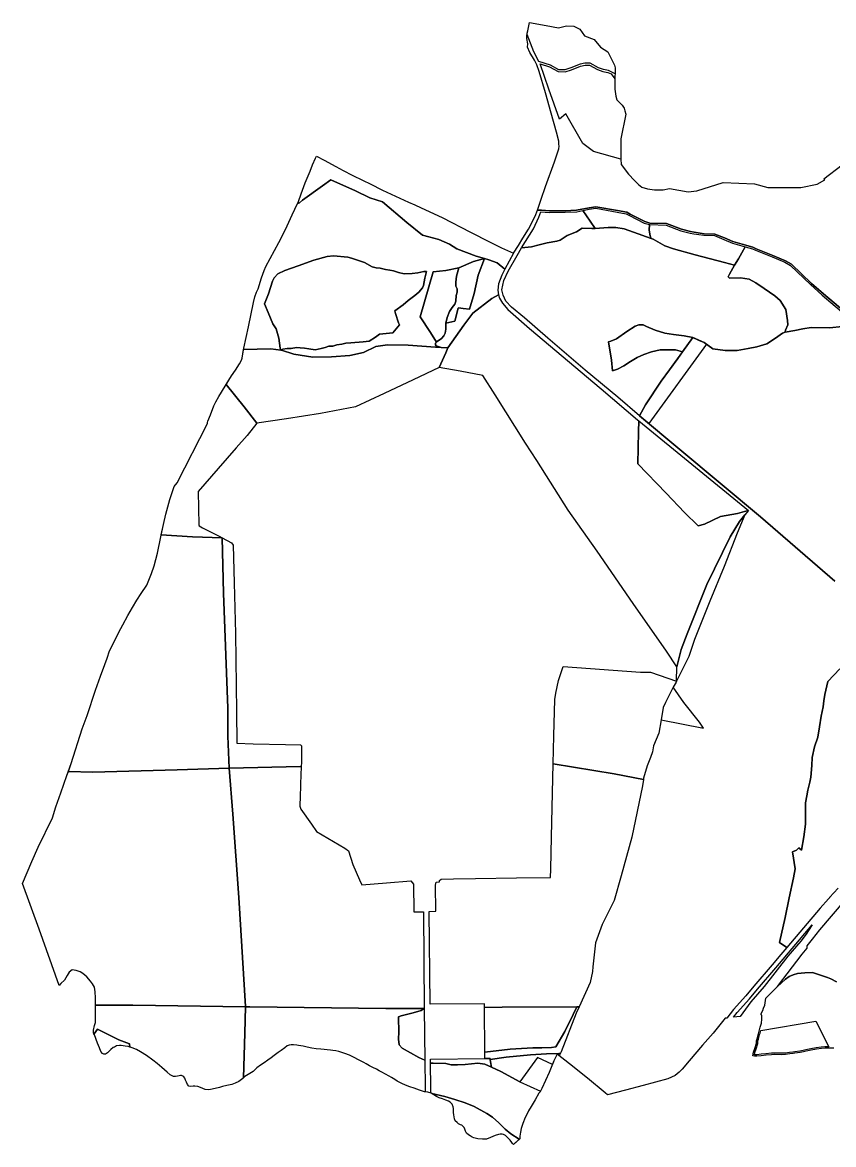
# Model space of a CAD drawing. Header units: inches. Extents: x 574087 to 581218, y 394959 to 403549.
# Drawn here: x 574087 to 576142, y 395161 to 398002 of the extents above; entities that cross this region are included whole.
import ezdxf

# ---------------------------------------------------------------- set-up
doc = ezdxf.new("R2010")
doc.units = ezdxf.units.IN
doc.header["$MEASUREMENT"] = 0
for name, color, linetype in [('ALTE_TERNURI_DISPONIBILE_P', 7, 'Continuous'), ('PADURI_STAT', 7, 'Continuous'), ('RETROCEDATA PV', 7, 'Continuous'), ('SECTOR_CADASTRAL', 7, 'Continuous')]:
    doc.layers.add(name, color=color, linetype=linetype)
doc.layers.add('SUPRAFATA VALIDATA SI NEPUSA IN POSESIE', color=1, linetype='Continuous', lineweight=0)

msp = doc.modelspace()

# ---------------------------------------------------------------- linework, layer by layer
at = {"layer": 'ALTE_TERNURI_DISPONIBILE_P', "color": 4, "linetype": 'Continuous', "lineweight": 25}
for points in [[(575587.1, 397893.6), (575588.3, 397887.1), (575588.1, 397871.8), (575571.7, 397879.9), (575558.6, 397882.5), (575546, 397887), (575525, 397898.7), (575511.9, 397898.9), (575499.5, 397895.7), (575476.3, 397886.5), (575461.4, 397881.3), (575445.7, 397882.1), (575424.4, 397893.8), (575395.2, 397903.2), (575382.5, 397927.6), (575365.3, 397971.2), (575365.8, 397974.6), (575367.3, 397980.8), (575369.8, 397993.3), (575371.5, 398001.7), (575414.1, 397993.9), (575445.3, 397988.2), (575465.1, 397992.7), (575483.6, 397992.2), (575499.1, 397984.7), (575510.7, 397968), (575535.4, 397958.8), (575551.5, 397939.4), (575569.7, 397927)], [(575398.3, 397896.9), (575422.5, 397889.2), (575444.3, 397877.2), (575462.1, 397876.3), (575478.1, 397881.8), (575501, 397890.9), (575512.5, 397893.9), (575523.7, 397893.7), (575544, 397882.5), (575557.3, 397877.7), (575570.1, 397875.2), (575578.2, 397871.2), (575588, 397858.8), (575588, 397851.5), (575587.8, 397832.8), (575589.9, 397815.2), (575593, 397805.8), (575605.9, 397792.6), (575611.6, 397784.9), (575613.4, 397777.8), (575615.8, 397769.2), (575603.1, 397706.8), (575603.1, 397655.7), (575533.7, 397675.1), (575506.8, 397695.5), (575463.7, 397770), (575447.4, 397756.8), (575420.9, 397832.4), (575409.5, 397865)], [(575124, 395290.1), (575157.4, 395282), (575182.6, 395274.7), (575209, 395266), (575231.5, 395256.9), (575263.3, 395239.4), (575277.7, 395230.4), (575294, 395215.9), (575310, 395199.3), (575324.5, 395187.7), (575345.5, 395174.1), (575345.5, 395174.1), (575331.3, 395160.7), (575328.4, 395163.8), (575326.9, 395165.8), (575322.4, 395171.5), (575319.6, 395175.3), (575315.1, 395179.7), (575310.4, 395183.4), (575305.7, 395185.8), (575302.3, 395186.9), (575297.3, 395187), (575293.2, 395186.2), (575284.3, 395183.4), (575272.7, 395178.3), (575262.6, 395174.6), (575252.2, 395174.1), (575240.5, 395175.5), (575230.6, 395178.1), (575226.6, 395179.5), (575220.9, 395182.5), (575217.2, 395185.1), (575212.4, 395189.7), (575209.3, 395194.2), (575207.4, 395199.5), (575206, 395203.6), (575203.4, 395206.8), (575200.3, 395209.4), (575197.1, 395211), (575191.9, 395213.1), (575188, 395216.4), (575183.5, 395221.1), (575181.7, 395226), (575180.5, 395230.8), (575179.8, 395236), (575179.1, 395241.7), (575178.7, 395251.8), (575178.2, 395256.2), (575175.4, 395262.6), (575170.7, 395267.7), (575166.5, 395270.5), (575159.9, 395273.3), (575151.2, 395276.1), (575143.1, 395278.8), (575136, 395282.4), (575124, 395290.1)]]:
    msp.add_lwpolyline(points, close=True, dxfattribs=at)
at = {"layer": 'PADURI_STAT', "color": 3, "linetype": 'Continuous', "lineweight": 25}
for points in [[(574784.2, 397543.5), (574786.4, 397548.1), (574793.4, 397567.8), (574803.8, 397596), (574816.2, 397625.3), (574822, 397641.5), (574829.3, 397657.8), (574831.8, 397663.1), (574851.6, 397653.1), (574880.8, 397636.9), (574899.7, 397626.6), (574922.5, 397615), (574950.3, 397601.7), (574967.8, 397593.1), (574999.5, 397577.3), (575043.2, 397557.2), (575065, 397546.8), (575080.8, 397539.9), (575096.9, 397532.1), (575150, 397507.6), (575222.5, 397470.6), (575270.2, 397446.2), (575270.2, 397446.2), (575300.7, 397431.2), (575331.3, 397417.8), (575309.5, 397377.2), (575289.6, 397392.7), (575268.7, 397400.5), (575257.8, 397403.8), (575236.4, 397410.1), (575187.4, 397428.3), (575168.6, 397440.1), (575141.9, 397452), (575116.4, 397458.9), (575100.4, 397463.3), (575060.9, 397495.4), (574999.7, 397547.3), (574967.6, 397558), (574931.3, 397575.3), (574868.8, 397602.9), (574847.1, 397588.1), (574796.9, 397551.4), (574789.2, 397544.7)], [(574784.2, 397543.5), (574784.2, 397543.5), (574784.2, 397543.5), (574789.2, 397544.7), (574796.9, 397551.4), (574847.1, 397588.1), (574868.8, 397602.9), (574931.3, 397575.3), (574967.6, 397558), (574999.7, 397547.3), (575060.9, 397495.4), (575100.4, 397463.3), (575116.4, 397458.9), (575141.9, 397452), (575168.6, 397440.1), (575187.4, 397428.3), (575236.4, 397410.1), (575257.8, 397403.8), (575229.8, 397396.4), (575192.2, 397380.6), (575159.6, 397374), (575127.6, 397369.9), (575094.9, 397256.6), (575120.8, 397217), (575135.9, 397191.8), (575133.8, 397190.1), (575133.5, 397185.8), (575135.4, 397183.3), (575147.9, 397178.6), (575133.5, 397179.2), (575064.4, 397185), (575011.9, 397185.2), (574982.6, 397181), (574950.9, 397165.9), (574916.3, 397158.7), (574870.1, 397154.7), (574822.8, 397154.5), (574775, 397161.5), (574743.8, 397172), (574741.9, 397172.2), (574747.1, 397174.4), (574757.9, 397176.4), (574768.2, 397176.2), (574781.1, 397178.3), (574790.8, 397177.7), (574801.5, 397176.8), (574812.4, 397175.6), (574828.7, 397172.6), (574844.3, 397175.8), (574854.1, 397178.4), (574863.4, 397181.7), (574873.9, 397182.3), (574883.7, 397185.8), (574896.4, 397187.4), (574906.1, 397189.6), (574919.1, 397190.4), (574950.5, 397193), (574965.7, 397194.7), (574981.9, 397204.6), (574991.3, 397212.2), (575008.4, 397214.1), (575025.8, 397216), (575042.3, 397236.1), (575039.7, 397240.9), (575032.4, 397265), (575030.4, 397271.2), (575051.6, 397286.5), (575063.9, 397298), (575081.2, 397310.5), (575091.1, 397319.2), (575100.4, 397329.4), (575103.5, 397336.1), (575106.2, 397353.9), (575110.6, 397371.1), (575103.8, 397371.1), (575089, 397367.8), (575074.1, 397366), (575054.5, 397365.2), (575040.1, 397368.6), (575026.8, 397373), (575018, 397374.6), (575006.9, 397376.1), (574993.7, 397379.3), (574983.2, 397380.6), (574972.9, 397383.1), (574953.4, 397393.5), (574920.5, 397405.3), (574911.1, 397407.4), (574875.1, 397411.1), (574859, 397409), (574825.2, 397399.5), (574786.1, 397385.6), (574752, 397373.4), (574734.2, 397365.4), (574725.1, 397355.4), (574720.7, 397346.3), (574710.5, 397314.8), (574700.4, 397289), (574710.1, 397267.4), (574721.5, 397238.4), (574729.7, 397225.8), (574736.8, 397202.2), (574739.9, 397177), (574741.9, 397172.2), (574716.6, 397175), (574647.6, 397173.4), (574648.2, 397177.1), (574660, 397231.3), (574672.3, 397292.8), (574675.6, 397307.2), (574680.6, 397318.4), (574684.3, 397327.6), (574692.6, 397355.5), (574700, 397373.3), (574704, 397383.5), (574726.1, 397424), (574736.8, 397444.3), (574747.7, 397465.4), (574757.6, 397486.5), (574770.8, 397514.6), (574777.4, 397529.2)], [(575506.3, 397525.4), (575525.6, 397498.7), (575538, 397480.3), (575529.5, 397480), (575505.1, 397481.2), (575490.6, 397471.6), (575467.3, 397462.4), (575449.1, 397450.5), (575440.9, 397447.8), (575416.5, 397443.8), (575396.3, 397438.5), (575376.8, 397433.8), (575351.1, 397430.7), (575381.8, 397479.1), (575395.6, 397508.4), (575400.4, 397522.6), (575422.2, 397520.7), (575461.9, 397521.1), (575491.1, 397522.5)], [(575506.3, 397525.4), (575523, 397528.6), (575539.5, 397531.2), (575593.5, 397521.4), (575616.7, 397517.2), (575624.6, 397513.1), (575662.1, 397493.7), (575675.3, 397490.1), (575674.9, 397475.5), (575677.4, 397461.2), (575680, 397454.5), (575635.3, 397470.9), (575611.4, 397479.1), (575589.9, 397482.3), (575570.4, 397482.6), (575538, 397480.3), (575525.6, 397498.7)], [(575917.9, 397434), (575900.7, 397403.5), (575891, 397386.9), (575865.5, 397393.7), (575791, 397413.5), (575736.6, 397428.2), (575714.1, 397436.1), (575685, 397452.6), (575680, 397454.5), (575677.4, 397461.2), (575674.9, 397475.5), (575675.3, 397490.1), (575676.1, 397489.9), (575717.4, 397488.8), (575755.2, 397474.5), (575778.5, 397468.5), (575788, 397466.6), (575813.2, 397462.8), (575840.3, 397462), (575863.5, 397452.3), (575885.3, 397443.2), (575909.4, 397436.4)], [(575680, 397454.5), (575685, 397452.6), (575714.1, 397436.1), (575736.6, 397428.2), (575791, 397413.5), (575865.5, 397393.7), (575891, 397386.9), (575878.4, 397364.5), (575874.6, 397357.4), (575878, 397354.5), (575906.2, 397355.2), (575928.1, 397351.5), (575944.8, 397342.1), (575965.9, 397327.9), (575992.6, 397309.2), (576006, 397297.3), (576020.8, 397275), (576025.1, 397247.3), (576025.4, 397236.5), (576020, 397222.8), (576019.3, 397217.7), (576012.1, 397215.1), (575994.4, 397202.4), (575972.3, 397188.2), (575947.7, 397180.8), (575925.3, 397176.1), (575897.9, 397171.3), (575867.5, 397171.1), (575836.1, 397175.7), (575814, 397191), (575785.5, 397204.2), (575763.2, 397208.6), (575736.5, 397212), (575714, 397214.9), (575689.4, 397222.6), (575668.1, 397231.7), (575659.3, 397236.2), (575648.2, 397236.4), (575639.4, 397232.6), (575618.1, 397219.3), (575592.1, 397200.6), (575577.8, 397195), (575571.9, 397193), (575579.5, 397146.6), (575582.1, 397119.5), (575594.1, 397124.1), (575610.8, 397132.7), (575627.5, 397143.5), (575644.6, 397153.8), (575660.8, 397160.9), (575680.6, 397167.4), (575702.6, 397173.2), (575724.1, 397173), (575740.9, 397172.9), (575758.8, 397167.4), (575747, 397151.2), (575705, 397093.4), (575665.7, 397033.9), (575650.3, 397005.6), (575595.3, 397053.1), (575512.4, 397121.7), (575418.3, 397202.6), (575358.9, 397253.5), (575326.1, 397281.1), (575311.5, 397295.7), (575304.5, 397311.5), (575301.4, 397324.6), (575306.9, 397348.5), (575317.6, 397372), (575340.4, 397411.4), (575351.1, 397430.7), (575376.8, 397433.8), (575396.3, 397438.5), (575416.5, 397443.8), (575440.9, 397447.8), (575449.1, 397450.5), (575467.3, 397462.4), (575490.6, 397471.6), (575505.1, 397481.2), (575529.5, 397480), (575538, 397480.3), (575570.4, 397482.6), (575589.9, 397482.3), (575611.4, 397479.1), (575635.3, 397470.9)], [(574741.9, 397172.2), (574739.9, 397177), (574736.8, 397202.2), (574729.7, 397225.8), (574721.5, 397238.4), (574710.1, 397267.4), (574700.4, 397289), (574710.5, 397314.8), (574720.7, 397346.3), (574725.1, 397355.4), (574734.2, 397365.4), (574752, 397373.4), (574786.1, 397385.6), (574825.2, 397399.5), (574859, 397409), (574875.1, 397411.1), (574911.1, 397407.4), (574920.5, 397405.3), (574953.4, 397393.5), (574972.9, 397383.1), (574983.2, 397380.6), (574993.7, 397379.3), (575006.9, 397376.1), (575018, 397374.6), (575026.8, 397373), (575040.1, 397368.6), (575054.5, 397365.2), (575074.1, 397366), (575089, 397367.8), (575103.8, 397371.1), (575110.6, 397371.1), (575106.2, 397353.9), (575103.5, 397336.1), (575100.4, 397329.4), (575091.1, 397319.2), (575081.2, 397310.5), (575063.9, 397298), (575051.6, 397286.5), (575030.4, 397271.2), (575032.4, 397265), (575039.7, 397240.9), (575042.3, 397236.1), (575025.8, 397216), (575008.4, 397214.1), (574991.3, 397212.2), (574981.9, 397204.6), (574965.7, 397194.7), (574950.5, 397193), (574919.1, 397190.4), (574906.1, 397189.6), (574896.4, 397187.4), (574883.7, 397185.8), (574873.9, 397182.3), (574863.4, 397181.7), (574854.1, 397178.4), (574844.3, 397175.8), (574828.7, 397172.6), (574812.4, 397175.6), (574801.5, 397176.8), (574790.8, 397177.7), (574781.1, 397178.3), (574768.2, 397176.2), (574757.9, 397176.4), (574747.1, 397174.4)], [(575309.5, 397377.2), (575301.4, 397362.1), (575293.2, 397340.2), (575291.4, 397323.5), (575293.1, 397311.8), (575275.9, 397302.5), (575228.4, 397265.6), (575205.4, 397235.6), (575164.5, 397178), (575147.9, 397178.6), (575135.4, 397183.3), (575133.5, 397185.8), (575133.8, 397190.1), (575135.9, 397191.8), (575138.1, 397193.6), (575148.7, 397201.7), (575154.7, 397208.5), (575157.9, 397214.9), (575159.6, 397225.2), (575159.3, 397240.6), (575182.4, 397245.4), (575190.5, 397278.1), (575191.8, 397279.1), (575203.4, 397277.2), (575219.2, 397275.4), (575231.8, 397315.3), (575241.2, 397362.2), (575257.8, 397403.8), (575268.7, 397400.5), (575289.6, 397392.7)], [(575159.3, 397240.6), (575163.3, 397254.5), (575169.2, 397269.7), (575175.5, 397279.8), (575182.7, 397288.7), (575184.9, 397295.6), (575185.9, 397310.5), (575188.3, 397319), (575188.2, 397327.1), (575185.1, 397334.1), (575184.9, 397343.9), (575186.9, 397359.4), (575192.2, 397380.6), (575229.8, 397396.4), (575257.8, 397403.8), (575241.2, 397362.2), (575231.8, 397315.3), (575219.2, 397275.4), (575203.4, 397277.2), (575191.8, 397279.1), (575190.5, 397278.1), (575182.4, 397245.4)], [(575159.3, 397240.6), (575159.6, 397225.2), (575157.9, 397214.9), (575154.7, 397208.5), (575148.7, 397201.7), (575138.1, 397193.6), (575135.9, 397191.8), (575120.8, 397217), (575094.9, 397256.6), (575127.6, 397369.9), (575159.6, 397374), (575192.2, 397380.6), (575186.9, 397359.4), (575184.9, 397343.9), (575185.1, 397334.1), (575188.2, 397327.1), (575188.3, 397319), (575185.9, 397310.5), (575184.9, 397295.6), (575182.7, 397288.7), (575175.5, 397279.8), (575169.2, 397269.7), (575163.3, 397254.5)], [(575763.7, 396761.1), (575798.5, 396726.9), (575814.7, 396731.2), (575854.9, 396750.8), (575898.7, 396758.2), (575916.3, 396763.3), (575926, 396765.8), (575916.6, 396755.3), (575903.6, 396738.5), (575879.8, 396699.3), (575820.6, 396578.3), (575771, 396453.9), (575755.6, 396414.2), (575744.9, 396370.6), (575718.9, 396410.1), (575634, 396530.4), (575543.2, 396662.9), (575469.2, 396767.2), (575389.9, 396892.2), (575361.2, 396936.1), (575284.5, 397058.6), (575253.5, 397108.2), (575195.8, 397119.2), (575143.1, 397128.1), (575160.1, 397165.5), (575164.5, 397178), (575205.4, 397235.6), (575228.4, 397265.6), (575275.9, 397302.5), (575293.1, 397311.8), (575295.7, 397303.3), (575303.6, 397290.6), (575316.4, 397275.1), (575371.4, 397226.9), (575552.9, 397073.8), (575645, 396995.9), (575648.7, 396992.7), (575647.9, 396965.1), (575646, 396884.4), (575717.3, 396809.6)], [(575785.5, 397204.2), (575758.8, 397167.4), (575740.9, 397172.9), (575724.1, 397173), (575702.6, 397173.2), (575680.6, 397167.4), (575660.8, 397160.9), (575644.6, 397153.8), (575627.5, 397143.5), (575610.8, 397132.7), (575594.1, 397124.1), (575582.1, 397119.5), (575579.5, 397146.6), (575571.9, 397193), (575577.8, 397195), (575592.1, 397200.6), (575618.1, 397219.3), (575639.4, 397232.6), (575648.2, 397236.4), (575659.3, 397236.2), (575668.1, 397231.7), (575689.4, 397222.6), (575714, 397214.9), (575736.5, 397212), (575763.2, 397208.6)], [(574647.6, 397173.4), (574716.6, 397175), (574741.9, 397172.2), (574743.8, 397172), (574775, 397161.5), (574822.8, 397154.5), (574870.1, 397154.7), (574916.3, 397158.7), (574950.9, 397165.9), (574982.6, 397181), (575011.9, 397185.2), (575064.4, 397185), (575133.5, 397179.2), (575147.9, 397178.6), (575164.5, 397178), (575160.1, 397165.5), (575143.1, 397128.1), (575076.7, 397096.5), (575003.5, 397062.1), (574931.2, 397028.9), (574842.1, 397011.9), (574755.9, 396998.3), (574680.9, 396987.2), (574649.2, 397028.3), (574603.6, 397084.9), (574617.1, 397107), (574627.1, 397121.6), (574637, 397137.1), (574641.8, 397146.9), (574643.8, 397151.6)], [(574603.6, 397084.9), (574649.2, 397028.3), (574680.9, 396987.2), (574656.5, 396956.3), (574628.4, 396924.7), (574583.3, 396872.5), (574532.7, 396814), (574534.1, 396729.9), (574534.7, 396727.2), (574543.3, 396722.1), (574585.5, 396700.8), (574593.4, 396696.6), (574518.1, 396699.3), (574438.9, 396704.5), (574444.3, 396730.6), (574450.4, 396756.7), (574461, 396794), (574472, 396826.8), (574479.3, 396835.9), (574555.8, 396986.7), (574555.9, 396988.9), (574557.1, 396991.9), (574563.8, 397008.6), (574572.5, 397030.7), (574577.4, 397041.2), (574584.9, 397054.4)], [(575926, 396765.8), (575916.3, 396763.3), (575898.7, 396758.2), (575854.9, 396750.8), (575814.7, 396731.2), (575798.5, 396726.9), (575763.7, 396761.1), (575717.3, 396809.6), (575646, 396884.4), (575647.9, 396965.1), (575648.7, 396992.7)], [(575774.7, 396396.6), (575743.7, 396334.1), (575744.9, 396370.6), (575755.6, 396414.2), (575771, 396453.9), (575820.6, 396578.3), (575879.8, 396699.3), (575903.6, 396738.5), (575916.6, 396755.3), (575897.5, 396708.4), (575864.5, 396624.4), (575828.4, 396536.6), (575789.6, 396439.7)], [(574438.9, 396704.5), (574518.1, 396699.3), (574593.4, 396696.6), (574596.4, 396556.6), (574607.4, 396265.9), (574607.6, 396194.9), (574611.1, 396113.4), (574478.9, 396109.3), (574265.5, 396103.5), (574203.9, 396105.3), (574211.2, 396125.5), (574239, 396213.4), (574251.4, 396246.9), (574272.4, 396310.8), (574285, 396346.4), (574296.2, 396376.1), (574301.9, 396392.1), (574308.1, 396410.5), (574319.4, 396433.2), (574331.4, 396457.6), (574341.3, 396476.3), (574354.5, 396500.4), (574366.3, 396520.6), (574377.3, 396539.4), (574388.2, 396556.1), (574402.3, 396577.4), (574414.1, 396606.5), (574421.4, 396626.3), (574429.4, 396658.2), (574437.9, 396699.7)], [(574793.5, 396118.2), (574791.3, 396118.2), (574611.1, 396113.4), (574607.6, 396194.9), (574607.4, 396265.9), (574596.4, 396556.6), (574593.4, 396696.6), (574617.2, 396684), (574620.8, 396678.2), (574623.3, 396582.9), (574626.7, 396455), (574629.3, 396257.5), (574630.5, 396176.6), (574671.5, 396175.4), (574753.8, 396173.8), (574791.9, 396172.9), (574793.9, 396170.1), (574793.9, 396127.8)], [(575445.4, 396335.2), (575456.6, 396370.9), (575652.6, 396357.1), (575678.3, 396357.1), (575743.7, 396334.1), (575742.6, 396331.8), (575735.3, 396318.7), (575716, 396279.7), (575710, 396267.1), (575704.6, 396236), (575699.4, 396202.1), (575686, 396170.5), (575683.3, 396155.3), (575678.4, 396140.5), (575669.8, 396119.3), (575660.4, 396088.2), (575660, 396085.3), (575585.9, 396098.9), (575431.8, 396124.6), (575433.5, 396195.8), (575435.4, 396287.9), (575437.9, 396303.8)], [(575257.9, 395517.4), (575119.9, 395515.8), (575117.5, 395750.9), (575134.2, 395751.5), (575133.4, 395817.8), (575134.8, 395825.2), (575144, 395825.5), (575143.7, 395829.5), (575148.2, 395833), (575178.7, 395833.7), (575234.7, 395834.5), (575338.5, 395835.8), (575424.5, 395836.9), (575425.2, 395857.7), (575427.3, 395939.5), (575431.8, 396124.6), (575585.9, 396098.9), (575660, 396085.3), (575657.8, 396068.9), (575631.1, 395938.7), (575603.8, 395841.4), (575585.9, 395779), (575555.8, 395717.6), (575539.1, 395671.4), (575532.3, 395610.9), (575531, 395599.1), (575525.4, 395571), (575497, 395509), (575491.2, 395509), (575302.7, 395508.6), (575257.9, 395507.7)], [(574180.5, 395563.5), (574129.7, 395706), (574087.4, 395821.5), (574111.1, 395877.5), (574127.6, 395914), (574163.8, 395988.1), (574172.1, 396015.4), (574185, 396051), (574200.2, 396095.2), (574203.9, 396105.3), (574265.5, 396103.5), (574478.9, 396109.3), (574611.1, 396113.4), (574620.3, 395997.3), (574635.2, 395786.2), (574652.3, 395510.6), (574652.3, 395509.6), (574367, 395513.3), (574272.5, 395513.6), (574272.7, 395532.4), (574271.6, 395547.6), (574269.9, 395559.2), (574264.8, 395567.3), (574259.6, 395574.4), (574250.6, 395585.4), (574240.8, 395593.6), (574233.8, 395597.8), (574223.6, 395601.8), (574213.6, 395602.7), (574205.6, 395597.3), (574200.3, 395588.4), (574193.8, 395577.3), (574184.8, 395568.2)], [(574940.9, 395830.9), (574947.1, 395818.6), (575009.2, 395823.3), (575071.3, 395828.1), (575077.9, 395820), (575078.3, 395750.2), (575102.8, 395750.3), (575105.2, 395505.2), (575007.8, 395505.2), (574663.4, 395509.4), (574652.3, 395509.6), (574652.3, 395510.6), (574635.2, 395786.2), (574620.3, 395997.3), (574611.1, 396113.4), (574791.3, 396118.2), (574793.5, 396118.2), (574791.5, 396073.8), (574790.6, 396036.7), (574790.3, 396024.5), (574790.1, 396017.7), (574792.3, 396009.8), (574819.6, 395971.7), (574832.4, 395953.7), (574904.3, 395911.3), (574912.9, 395904.2), (574924.1, 395870)], [(574360.9, 395407.2), (574359.6, 395407.6), (574358.9, 395415.3), (574331.4, 395425.9), (574277.7, 395452.9), (574268.7, 395441.2), (574267.5, 395443.9), (574267.2, 395450.1), (574269.6, 395461.8), (574272.1, 395470.1), (574272.5, 395483.1), (574272.4, 395504.6), (574272.5, 395513.6), (574367, 395513.3), (574652.3, 395509.6), (574650.3, 395442.7), (574647.3, 395329.7), (574645.5, 395328), (574642.2, 395325.4), (574635.2, 395320.3), (574626.3, 395315.8), (574617.5, 395313.1), (574605.4, 395310), (574594.5, 395307.7), (574586.2, 395305.1), (574575.8, 395302.7), (574563.8, 395300.3), (574559.2, 395299.6), (574550.3, 395300.5), (574538.2, 395305.3), (574531.6, 395307.6), (574524, 395308.2), (574519.5, 395308.3), (574512.8, 395307.8), (574509, 395308.6), (574505.6, 395312.8), (574502.9, 395319), (574500.8, 395323.7), (574499.1, 395328.4), (574496.2, 395331.8), (574493.9, 395333.6), (574490.5, 395335.4), (574487.9, 395335.7), (574484, 395335), (574480, 395333.5), (574474.7, 395333), (574469.7, 395333), (574466.3, 395334.3), (574461.8, 395336.9), (574453.7, 395344), (574440.8, 395355.4), (574428.9, 395365.7), (574418, 395374.6), (574402, 395386.3), (574386.2, 395395.8), (574376.2, 395401.6), (574365.6, 395406)], [(575107.3, 395305.2), (575107.4, 395294.2), (575105.7, 395294.4), (575092.9, 395298.1), (575079.3, 395303.3), (575068.3, 395307.2), (575057.4, 395311.2), (575048.5, 395315.4), (575036.7, 395321.1), (575032.8, 395323.8), (575026.5, 395328.2), (575021.7, 395330.7), (575015.8, 395333.8), (575006.5, 395339), (574998, 395344.1), (574991.1, 395347.7), (574984, 395351.6), (574974.9, 395356.2), (574966, 395360.1), (574957.8, 395364.8), (574952, 395368.3), (574938.8, 395375.3), (574927.2, 395381.2), (574915.3, 395386.8), (574904.1, 395391.6), (574896.4, 395394), (574888.5, 395396.4), (574880.7, 395398.2), (574873.8, 395398.8), (574868, 395399.5), (574859.2, 395400.3), (574851.5, 395401.5), (574843, 395402.3), (574831.2, 395402.7), (574820.2, 395404.9), (574808.9, 395407.3), (574798.2, 395409.4), (574786.7, 395411.7), (574782.3, 395412.4), (574773.7, 395413.6), (574767.7, 395413.3), (574762.7, 395412.1), (574757.9, 395410.3), (574751.7, 395405.3), (574743, 395398.8), (574735, 395393.5), (574724.8, 395386.6), (574717.4, 395380.3), (574709.1, 395374), (574699.6, 395367.7), (574690.5, 395361.8), (574681.4, 395354.9), (574676.5, 395350.6), (574671.5, 395346), (574663.7, 395340.9), (574654.6, 395335.7), (574650.8, 395332.9), (574647.3, 395329.7), (574650.3, 395442.7), (574652.3, 395509.6), (574663.4, 395509.4), (575007.8, 395505.2), (575105.2, 395505.2), (575096.8, 395499.7), (575077.3, 395493.9), (575046.5, 395486.5), (575039.6, 395484.5), (575040.2, 395481.3), (575040.6, 395446.5), (575039.4, 395427.9), (575041.1, 395413.4), (575049.1, 395404.9), (575091.7, 395381.4), (575106.6, 395374)], [(575106.6, 395374), (575104.3, 395375.2), (575091.7, 395381.4), (575049.1, 395404.9), (575041.1, 395413.4), (575039.4, 395427.9), (575040.6, 395446.5), (575040.2, 395481.3), (575039.6, 395484.5), (575046.5, 395486.5), (575077.3, 395493.9), (575096.8, 395499.7), (575105.2, 395505.2)], [(575258.5, 395394.8), (575257.9, 395507.7), (575302.7, 395508.6), (575491.2, 395509), (575482.2, 395489.9), (575461.3, 395447.3), (575438.4, 395408.2), (575427.2, 395406.7), (575402.4, 395405.2), (575380.1, 395406), (575351.2, 395403.7), (575322.9, 395402.1)], [(575452, 395395.5), (575450.3, 395392.2), (575446, 395391.5), (575414.4, 395390.8), (575374.1, 395387.5), (575312.4, 395381.7), (575272.2, 395376.1), (575272, 395378.2), (575258.5, 395378.7), (575258.5, 395394.8), (575322.9, 395402.1), (575351.2, 395403.7), (575380.1, 395406), (575402.4, 395405.2), (575427.2, 395406.7), (575438.4, 395408.2), (575461.3, 395447.3), (575482.2, 395489.9), (575491.2, 395509), (575497, 395509), (575489.8, 395493.2)], [(574268.7, 395441.2), (574277.7, 395452.9), (574331.4, 395425.9), (574358.9, 395415.3), (574359.6, 395407.6), (574355.6, 395408.6), (574347.3, 395410.1), (574337.1, 395411.3), (574333.3, 395411.4), (574325.6, 395410.6), (574320.2, 395407.7), (574317.3, 395406.5), (574311.5, 395401.3), (574302.9, 395393.3), (574297.6, 395389.5), (574293.5, 395389.5), (574289.9, 395391.4), (574285.6, 395396.4), (574282.3, 395405.4), (574277.6, 395417.2), (574269.7, 395438.8), (574268.6, 395441.4)], [(575446.9, 395385.9), (575442, 395389.7), (575433.6, 395372.9), (575429.8, 395363.7), (575429.8, 395363.7), (575392, 395381.1), (575346.8, 395319.5), (575298.8, 395345.6), (575275.3, 395356.6), (575273, 395370), (575272.2, 395376.1), (575312.4, 395381.7), (575374.1, 395387.5), (575414.4, 395390.8), (575446, 395391.5), (575450.3, 395392.2)], [(575272.2, 395376.1), (575273, 395370), (575275.3, 395356.6), (575258.7, 395364.4), (575240.4, 395366.9), (575208.7, 395363.8), (575189, 395362.7), (575173.4, 395362.7), (575159.4, 395365.6), (575127.7, 395366.8), (575120.6, 395366.9), (575120.5, 395377.1), (575258.5, 395378.7), (575272, 395378.2)], [(575345.5, 395174.1), (575324.5, 395187.7), (575310, 395199.3), (575294, 395215.9), (575277.7, 395230.4), (575263.3, 395239.4), (575231.5, 395256.9), (575209, 395266), (575182.6, 395274.7), (575157.4, 395282), (575124, 395290.1), (575122.4, 395291.1), (575121.4, 395291.4), (575121.3, 395305.3), (575120.6, 395366.9), (575127.7, 395366.8), (575159.4, 395365.6), (575173.4, 395362.7), (575189, 395362.7), (575208.7, 395363.8), (575240.4, 395366.9), (575258.7, 395364.4), (575275.3, 395356.6), (575298.8, 395345.6), (575346.8, 395319.5), (575399.2, 395295.8), (575398.6, 395294.5), (575395.6, 395290.8), (575386, 395274), (575375.4, 395257.1), (575369.4, 395246.4), (575365.3, 395238.1), (575360.8, 395229.2), (575355.1, 395214.3), (575350.6, 395201), (575348.8, 395192.3), (575347.1, 395182.3), (575347, 395175.6)]]:
    msp.add_lwpolyline(points, close=True, dxfattribs=at)
msp.add_lwpolyline([(576197.6, 397234.6), (576131.7, 397228.7), (576085, 397229.6), (576043.2, 397221.8), (576019.3, 397217.7), (576020, 397222.8), (576025.4, 397236.5), (576025.1, 397247.3), (576020.8, 397275), (576006, 397297.3), (575992.6, 397309.2), (575965.9, 397327.9), (575944.8, 397342.1), (575928.1, 397351.5), (575906.2, 397355.2), (575878, 397354.5), (575874.6, 397357.4), (575878.4, 397364.5), (575891, 397386.9), (575900.7, 397403.5), (575917.9, 397434), (575936, 397428.9), (575944.3, 397424.8), (575986.5, 397408.3), (576018, 397394.8), (576032.4, 397386.3), (576083, 397337.8), (576113.1, 397311.2), (576183.8, 397251.7)], dxfattribs=at)
at = {"layer": 'RETROCEDATA PV', "linetype": 'Continuous', "flags": 128}
msp.add_lwpolyline([(575785.5, 397204.2), (575799.8, 397197.6), (575814, 397191), (575819.6, 397187.1), (575673.5, 396986.3), (575650.3, 397005.6), (575665.7, 397033.9), (575705, 397093.4), (575726, 397122.3), (575752.9, 397159.3), (575758.8, 397167.4)], close=True, dxfattribs=at)
at = {"layer": 'SECTOR_CADASTRAL', "color": 174, "linetype": 'Continuous', "lineweight": 25}
for points in [[(576186, 397255.1), (576115.7, 397314.2), (576085.7, 397340.7), (576034.8, 397389.5), (576019.8, 397398.3), (575988, 397412), (575945.9, 397428.5), (575937.4, 397432.6), (575910.5, 397440.2), (575886.6, 397447), (575865, 397456), (575841.1, 397466), (575813.5, 397466.8), (575788.7, 397470.6), (575779.4, 397472.4), (575756.4, 397478.3), (575718.2, 397492.8), (575676.7, 397493.9), (575663.6, 397497.5), (575626.5, 397516.7), (575618, 397521), (575594.3, 397525.3), (575539.5, 397535.2), (575522.3, 397532.5), (575490.6, 397526.5), (575461.8, 397525.1), (575422.3, 397524.7), (575402.2, 397526.4), (575391.6, 397526.6), (575401.2, 397554.5), (575412, 397586.2), (575434.6, 397648.6), (575445.6, 397681.5), (575446.4, 397688.6), (575446.1, 397693.9), (575445.5, 397701.3), (575440, 397724.2), (575426.6, 397772.2), (575411.8, 397823.7), (575395.8, 397877.1), (575390.1, 397894.4), (575384.4, 397906.6), (575372.7, 397925.6), (575366.6, 397938.8), (575367.1, 397947.3), (575364.8, 397960.7), (575364.8, 397964.2), (575364.8, 397967.8), (575365.8, 397974.6), (575367.3, 397980.8), (575369.8, 397993.3), (575371.5, 398001.7), (575414.1, 397993.9), (575445.3, 397988.2), (575465.1, 397992.7), (575483.6, 397992.2), (575499.1, 397984.7), (575510.7, 397968), (575535.4, 397958.8), (575551.5, 397939.4), (575569.7, 397927), (575587.1, 397893.6), (575588.3, 397887.1), (575588, 397851.5), (575587.8, 397832.8), (575589.9, 397815.2), (575593, 397805.8), (575605.9, 397792.6), (575611.6, 397784.9), (575613.4, 397777.8), (575615.8, 397769.2), (575603.1, 397706.8), (575603.1, 397655.7), (575603.8, 397641.7), (575622.4, 397617.8), (575637.2, 397601.2), (575647.2, 397591.4), (575656.3, 397584.4), (575670.1, 397580.6), (575688.4, 397577.7), (575709.9, 397577.9), (575725.8, 397581.1), (575773.3, 397572.8), (575795.1, 397575.1), (575861.7, 397596.8), (575941.3, 397592.7), (575974.8, 397584.2), (576058.5, 397584.1), (576100.4, 397592), (576119.6, 397602.8), (576117.1, 397606.1), (576163.8, 397641.5)], [(576157.7, 396365.4), (576126.8, 396332.7), (576119.5, 396300.2), (576116.7, 396284.4), (576115.1, 396268.8), (576110.6, 396245.3), (576106.1, 396218.5), (576101.5, 396192.4), (576093.4, 396167.6), (576087.4, 396140.4), (576086.5, 396120), (576083.8, 396090.9), (576081.9, 396078.5), (576076.5, 396058.1), (576073.9, 396043.9), (576070.4, 396025.5), (576070.7, 396017.8), (576070.8, 395987.4), (576070.9, 395971.7), (576066, 395940.1), (576060.7, 395905.8), (576053.6, 395912), (576052.7, 395910.9), (576049.3, 395907.7), (576047.7, 395905.8), (576037.8, 395902.1), (576044, 395858.8), (576040, 395836.2), (576029.3, 395785.7), (576018.7, 395735.2), (576004.4, 395672.2), (576023, 395659.2), (576008.1, 395641.7), (575986.4, 395616), (575940.1, 395561.9), (575919.3, 395537.5), (575888.4, 395502.5), (575871, 395481), (575867.5, 395480.6), (575837.1, 395443.1), (575809.7, 395412.4), (575776, 395373), (575758, 395351.6), (575750.6, 395344.2), (575740.2, 395335.5), (575722.1, 395327.3), (575690.5, 395318.3), (575659.1, 395310), (575615, 395298.5), (575569, 395286.3), (575563.6, 395291.6), (575518.3, 395328.5), (575473.1, 395365.2), (575442, 395389.7), (575433.6, 395372.9), (575421.2, 395343.2), (575402.4, 395302.8), (575398.6, 395294.5), (575395.6, 395290.8), (575386, 395274), (575375.4, 395257.1), (575369.4, 395246.4), (575365.3, 395238.1), (575360.8, 395229.2), (575355.1, 395214.3), (575350.6, 395201), (575348.8, 395192.3), (575347.1, 395182.3), (575347, 395175.6), (575331.3, 395160.7), (575328.4, 395163.8), (575326.9, 395165.8), (575322.4, 395171.5), (575319.6, 395175.3), (575315.1, 395179.7), (575310.4, 395183.4), (575305.7, 395185.8), (575302.3, 395186.9), (575297.3, 395187), (575293.2, 395186.2), (575284.3, 395183.4), (575272.7, 395178.3), (575262.6, 395174.6), (575252.2, 395174.1), (575240.5, 395175.5), (575230.6, 395178.1), (575226.6, 395179.5), (575220.9, 395182.5), (575217.2, 395185.1), (575212.4, 395189.7), (575209.3, 395194.2), (575207.4, 395199.5), (575206, 395203.6), (575203.4, 395206.8), (575200.3, 395209.4), (575197.1, 395211), (575191.9, 395213.1), (575188, 395216.4), (575183.5, 395221.1), (575181.7, 395226), (575180.5, 395230.8), (575179.8, 395236), (575179.1, 395241.7), (575178.7, 395251.8), (575178.2, 395256.2), (575175.4, 395262.6), (575170.7, 395267.7), (575166.5, 395270.5), (575159.9, 395273.3), (575151.2, 395276.1), (575143.1, 395278.8), (575136, 395282.4), (575122.4, 395291.1), (575114.4, 395293.1), (575105.7, 395294.4), (575092.9, 395298.1), (575079.3, 395303.3), (575068.3, 395307.2), (575057.4, 395311.2), (575048.5, 395315.4), (575036.7, 395321.1), (575032.8, 395323.8), (575026.5, 395328.2), (575021.7, 395330.7), (575015.8, 395333.8), (575006.5, 395339), (574998, 395344.1), (574991.1, 395347.7), (574984, 395351.6), (574974.9, 395356.2), (574966, 395360.1), (574957.8, 395364.8), (574952, 395368.3), (574938.8, 395375.3), (574927.2, 395381.2), (574915.3, 395386.8), (574904.1, 395391.6), (574896.4, 395394), (574888.5, 395396.4), (574880.7, 395398.2), (574873.8, 395398.8), (574868, 395399.5), (574859.2, 395400.3), (574851.5, 395401.5), (574843, 395402.3), (574831.2, 395402.7), (574820.2, 395404.9), (574808.9, 395407.3), (574798.2, 395409.4), (574786.7, 395411.7), (574782.3, 395412.4), (574773.7, 395413.6), (574767.7, 395413.3), (574762.7, 395412.1), (574757.9, 395410.3), (574751.7, 395405.3), (574743, 395398.8), (574735, 395393.5), (574724.8, 395386.6), (574717.4, 395380.3), (574709.1, 395374), (574699.6, 395367.7), (574690.5, 395361.8), (574681.4, 395354.9), (574676.5, 395350.6), (574671.5, 395346), (574663.7, 395340.9), (574654.6, 395335.7), (574650.8, 395332.9), (574645.5, 395328), (574642.2, 395325.4), (574635.2, 395320.3), (574626.3, 395315.8), (574617.5, 395313.1), (574605.4, 395310), (574594.5, 395307.7), (574586.2, 395305.1), (574575.8, 395302.7), (574563.8, 395300.3), (574559.2, 395299.6), (574550.3, 395300.5), (574538.2, 395305.3), (574531.6, 395307.6), (574524, 395308.2), (574519.5, 395308.3), (574512.8, 395307.8), (574509, 395308.6), (574505.6, 395312.8), (574502.9, 395319), (574500.8, 395323.7), (574499.1, 395328.4), (574496.2, 395331.8), (574493.9, 395333.6), (574490.5, 395335.4), (574487.9, 395335.7), (574484, 395335), (574480, 395333.5), (574474.7, 395333), (574469.7, 395333), (574466.3, 395334.3), (574461.8, 395336.9), (574453.7, 395344), (574440.8, 395355.4), (574428.9, 395365.7), (574418, 395374.6), (574402, 395386.3), (574386.2, 395395.8), (574376.2, 395401.6), (574365.6, 395406), (574355.6, 395408.6), (574347.3, 395410.1), (574337.1, 395411.3), (574333.3, 395411.4), (574325.6, 395410.6), (574320.2, 395407.7), (574317.3, 395406.5), (574311.5, 395401.3), (574302.9, 395393.3), (574297.6, 395389.5), (574293.5, 395389.5), (574289.9, 395391.4), (574285.6, 395396.4), (574282.3, 395405.4), (574277.6, 395417.2), (574269.7, 395438.8), (574267.5, 395443.9), (574267.2, 395450.1), (574269.6, 395461.8), (574272.1, 395470.1), (574272.5, 395483.1), (574272.4, 395504.6), (574272.7, 395532.4), (574271.6, 395547.6), (574269.9, 395559.2), (574264.8, 395567.3), (574259.6, 395574.4), (574250.6, 395585.4), (574240.8, 395593.6), (574233.8, 395597.8), (574223.6, 395601.8), (574213.6, 395602.7), (574205.6, 395597.3), (574200.3, 395588.4), (574193.8, 395577.3), (574184.8, 395568.2), (574180.5, 395563.5), (574129.7, 395706), (574087.4, 395821.5), (574111.1, 395877.5), (574127.6, 395914), (574163.8, 395988.1), (574172.1, 396015.4), (574185, 396051), (574200.2, 396095.2), (574211.2, 396125.5), (574239, 396213.4), (574251.4, 396246.9), (574272.4, 396310.8), (574285, 396346.4), (574296.2, 396376.1), (574301.9, 396392.1), (574308.1, 396410.5), (574319.4, 396433.2), (574331.4, 396457.6), (574341.3, 396476.3), (574354.5, 396500.4), (574366.3, 396520.6), (574377.3, 396539.4), (574388.2, 396556.1), (574402.3, 396577.4), (574414.1, 396606.5), (574421.4, 396626.3), (574429.4, 396658.2), (574437.9, 396699.7), (574444.3, 396730.6), (574450.4, 396756.7), (574461, 396794), (574472, 396826.8), (574479.3, 396835.9), (574555.8, 396986.7), (574555.9, 396988.9), (574557.1, 396991.9), (574563.8, 397008.6), (574572.5, 397030.7), (574577.4, 397041.2), (574584.9, 397054.4), (574617.1, 397107), (574627.1, 397121.6), (574637, 397137.1), (574641.8, 397146.9), (574643.8, 397151.6), (574648.2, 397177.1), (574660, 397231.3), (574672.3, 397292.8), (574675.6, 397307.2), (574680.6, 397318.4), (574684.3, 397327.6), (574692.6, 397355.5), (574700, 397373.3), (574704, 397383.5), (574726.1, 397424), (574736.8, 397444.3), (574747.7, 397465.4), (574757.6, 397486.5), (574770.8, 397514.6), (574777.4, 397529.2), (574786.4, 397548.1), (574793.4, 397567.8), (574803.8, 397596), (574816.2, 397625.3), (574822, 397641.5), (574829.3, 397657.8), (574831.8, 397663.1), (574851.6, 397653.1), (574880.8, 397636.9), (574899.7, 397626.6), (574922.5, 397615), (574950.3, 397601.7), (574967.8, 397593.1), (574999.5, 397577.3), (575043.2, 397557.2), (575065, 397546.8), (575080.8, 397539.9), (575096.9, 397532.1), (575150, 397507.6), (575222.5, 397470.6), (575270.2, 397446.2), (575300.7, 397431.2), (575331.3, 397417.8), (575343.7, 397437.2), (575354.8, 397455.8), (575369.2, 397478.3), (575386.3, 397511.6), (575391.6, 397526.6), (575402.2, 397526.4), (575422.3, 397524.7), (575461.8, 397525.1), (575490.6, 397526.5), (575522.3, 397532.5), (575539.5, 397535.2), (575594.3, 397525.3), (575618, 397521), (575626.5, 397516.7), (575663.6, 397497.5), (575676.7, 397493.9), (575718.2, 397492.8), (575756.4, 397478.3), (575779.4, 397472.4), (575788.7, 397470.6), (575813.5, 397466.8), (575841.1, 397466), (575865, 397456), (575886.6, 397447), (575910.5, 397440.2), (575937.4, 397432.6), (575945.9, 397428.5), (575988, 397412), (576019.8, 397398.3), (576034.8, 397389.5), (576085.7, 397340.7), (576115.7, 397314.2), (576186, 397255.1)], [(576164.6, 397231.7), (576131.7, 397228.7), (576085, 397229.6), (576064.1, 397225.7), (576043.2, 397221.8), (576019.3, 397217.7), (576012.1, 397215.1), (575994.4, 397202.4), (575972.3, 397188.2), (575947.7, 397180.8), (575925.3, 397176.1), (575897.9, 397171.3), (575867.5, 397171.1), (575836.1, 397175.7), (575814, 397191), (575799.8, 397197.6), (575785.5, 397204.2), (575758.8, 397167.4), (575752.9, 397159.3), (575726, 397122.3), (575705, 397093.4), (575665.7, 397033.9), (575650.3, 397005.6), (575956.9, 396750.3), (576145.1, 396587.5)], [(576145.1, 396587.5), (575956.9, 396750.3), (575650.3, 397005.6), (575665.7, 397033.9), (575705, 397093.4), (575726, 397122.3), (575752.9, 397159.3), (575758.8, 397167.4), (575785.5, 397204.2), (575799.8, 397197.6), (575814, 397191), (575836.1, 397175.7), (575867.5, 397171.1), (575897.9, 397171.3), (575925.3, 397176.1), (575947.7, 397180.8), (575972.3, 397188.2), (575994.4, 397202.4), (576012.1, 397215.1), (576019.3, 397217.7), (576043.2, 397221.8), (576064.1, 397225.7), (576085, 397229.6), (576131.7, 397228.7), (576164.6, 397231.7)], [(576152.9, 395810.1), (576131.1, 395785.8), (576131, 395785.7), (576128.7, 395782.9), (576128.5, 395783.2), (576108, 395759.6), (576023, 395659.2), (576004.4, 395672.2), (576018.7, 395735.2), (576029.3, 395785.7), (576040, 395836.2), (576044, 395858.8), (576037.8, 395902.1), (576047.7, 395905.8), (576049.3, 395907.7), (576052.7, 395910.9), (576053.6, 395912), (576060.7, 395905.8), (576066, 395940.1), (576070.9, 395971.7), (576070.8, 395987.4), (576070.7, 396017.8), (576070.4, 396025.5), (576073.9, 396043.9), (576076.5, 396058.1), (576081.9, 396078.5), (576083.8, 396090.9), (576086.5, 396120), (576087.4, 396140.4), (576093.4, 396167.6), (576101.5, 396192.4), (576106.1, 396218.5), (576110.6, 396245.3), (576115.1, 396268.8), (576116.7, 396284.4), (576119.5, 396300.2), (576126.8, 396332.7), (576157.7, 396365.4)], [(576149.1, 395572.9), (576134.8, 395580.2), (576125.9, 395583.4), (576088.3, 395596.1), (576068.5, 395595.9), (576049.9, 395594.2), (576038.9, 395590.6), (576029.5, 395586), (576020.2, 395579.4), (575999.9, 395561.1), (576062.5, 395642.8), (576074.7, 395657.9), (576074.8, 395658), (576074.8, 395664.1), (576088.1, 395680.5), (576107.1, 395704.6), (576171, 395779.8)], [(576142.1, 395404.5), (576138.4, 395405), (576129.9, 395405), (576120, 395404.9), (576111, 395404.1), (576098.2, 395401.8), (576084.9, 395399.5), (576072.3, 395397.1), (576065.3, 395395.3), (576056.7, 395393.7), (576043.8, 395392.4), (576039.3, 395391.5), (576030.9, 395390.7), (576020.3, 395389), (576009.1, 395388.2), (575993.2, 395388.4), (575984.6, 395388.2), (575970.6, 395387.3), (575958.5, 395385.7), (575947.7, 395384.2), (575941.5, 395384.2), (575936.8, 395385.1), (575939, 395394.6), (575942.3, 395404.2), (575946.3, 395417.1), (575946.7, 395423.5), (575948, 395428.5), (575951.1, 395440.7), (575952.6, 395444), (575956, 395457.5), (575958.8, 395468.4), (575960.2, 395478), (575959.8, 395486.9), (575958, 395490.8), (575957.5, 395490.7), (575962.4, 395499.8), (575963.9, 395506.1), (575967.8, 395513.2), (575970.3, 395531.3), (575999.9, 395561.1), (576020.2, 395579.4), (576029.5, 395586), (576038.9, 395590.6), (576049.9, 395594.2), (576068.5, 395595.9), (576088.3, 395596.1), (576125.9, 395583.4), (576134.8, 395580.2), (576149.1, 395572.9)]]:
    msp.add_lwpolyline(points, dxfattribs=at)
msp.add_lwpolyline([(576087.8, 395717.2), (576072.5, 395693), (576058.5, 395675.8), (576026.2, 395637.8), (575965.9, 395560.6), (575932.5, 395521.8), (575904.7, 395484.8), (575887.9, 395482.9), (575897.5, 395494.8), (575928.4, 395529.7), (575949.2, 395554.1), (575995.5, 395608.2)], close=True, dxfattribs=at)
at = {"layer": 'SUPRAFATA VALIDATA SI NEPUSA IN POSESIE', "linetype": 'Continuous', "lineweight": -2, "flags": 128}
for points in [[(575801.9, 396230.3), (575762.6, 396280.2), (575735.3, 396318.6), (575716, 396279.7), (575710, 396267.1), (575704.6, 396236), (575812.6, 396215.1)], [(575957.7, 395449.7), (576096.8, 395472.7), (576129.9, 395408.5), (576119.9, 395408.4), (576110.5, 395407.6), (576097.5, 395405.2), (576084.3, 395403), (576071.5, 395400.6), (576064.6, 395398.7), (576056.2, 395397.2), (576043.3, 395395.8), (576038.8, 395395), (576030.4, 395394.1), (576019.9, 395392.5), (576009, 395391.7), (575993.2, 395391.9), (575984.4, 395391.7), (575970.2, 395390.8), (575958, 395389.2), (575947.4, 395387.7), (575941, 395387.7), (575942.4, 395393.6), (575945.7, 395403.2), (575949.7, 395416.5), (575950.1, 395422.9), (575951.4, 395427.6), (575954.4, 395439.6), (575955.9, 395442.8), (575957.7, 395449.7)]]:
    msp.add_lwpolyline(points, close=True, dxfattribs=at)

doc.saveas('drawing.dxf')
